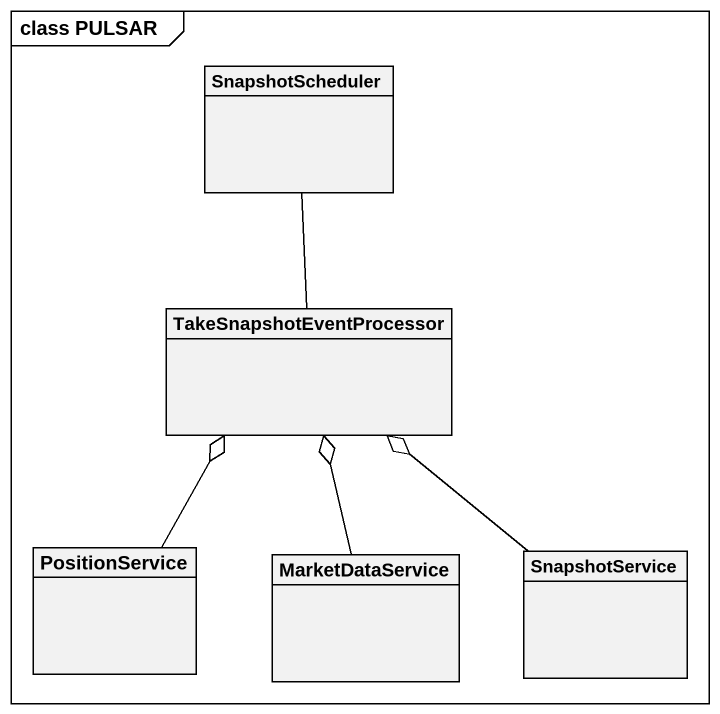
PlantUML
@startuml
mainframe class PULSAR
hide circle
hide empty members
class SnapshotScheduler
class TakeSnapshotEventProcessor
class PositionService
class MarketDataService
class SnapshotService
TakeSnapshotEventProcessor -up- SnapshotScheduler
PositionService -up-o TakeSnapshotEventProcessor
MarketDataService -up-o TakeSnapshotEventProcessor
SnapshotService -up-o TakeSnapshotEventProcessor
@enduml
